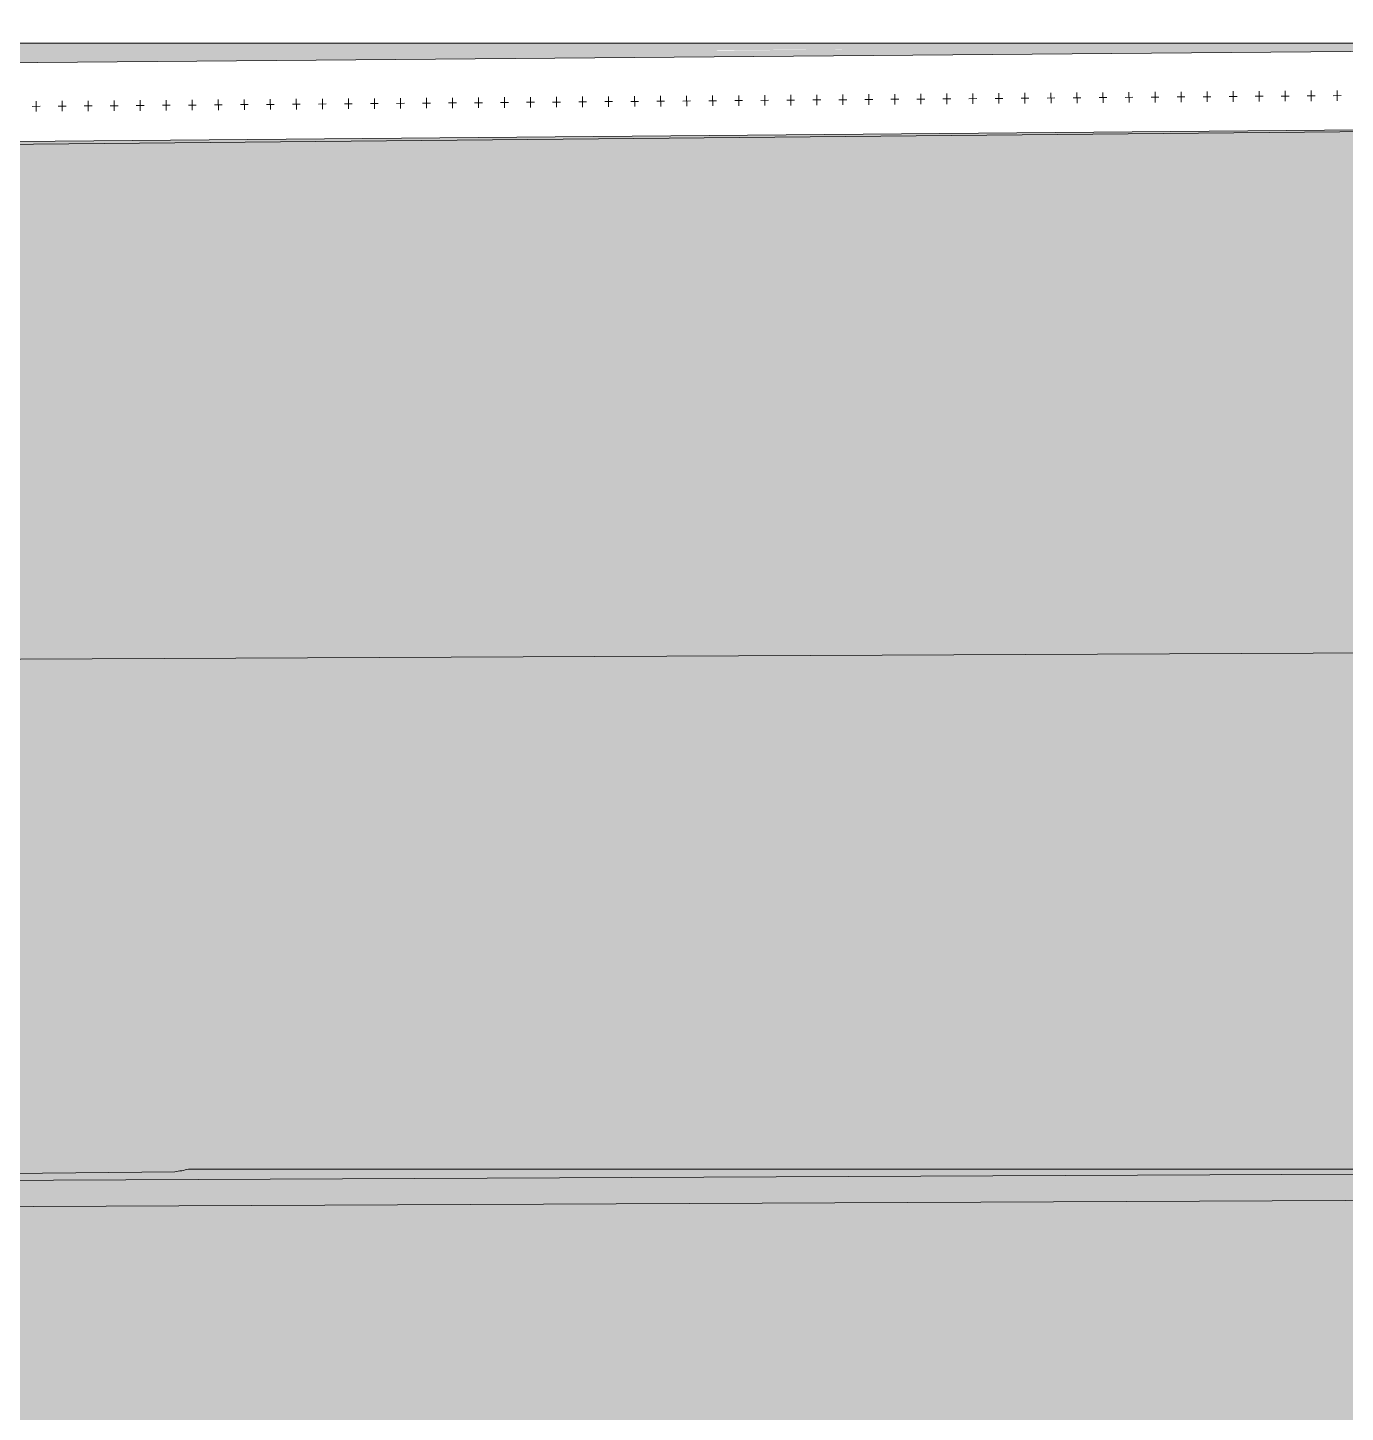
# Model space of a CAD drawing. Header units: millimetres. Extents: x 141848 to 1648660, y -465012 to -151356.
# Drawn here: x 461567 to 466618, y -276038 to -270728 of the extents above; entities that cross this region are included whole.
import ezdxf

# ---------------------------------------------------------------- set-up
doc = ezdxf.new("R2010")
doc.units = ezdxf.units.MM
doc.header["$MEASUREMENT"] = 0
doc.linetypes.add('Wipeout_Contour', pattern=[1000, 0, -1000])
for name, color, linetype in [('Divers - Dessin général', 7, 'Continuous'), ('Sols_ Dalles', 7, 'Continuous'), ('Structure - Murs extérieurs', 7, 'Continuous'), ('TopoAlt', 7, 'Continuous')]:
    doc.layers.add(name, color=color, linetype=linetype)

# ---------------------------------------------------------------- blocks, each defined once
blk = doc.blocks.new('Garde-corps_3_1')
at = {"color": 7, "linetype": 'Continuous', "lineweight": 5}
for p, q in [((463195.3, -270996.7), (463195.7, -271036.7)), ((463295.1, -270995.9), (463295.4, -271035.9)), ((463394.9, -270995.1), (463395.2, -271035.1)), ((463494.6, -270994.3), (463494.9, -271034.3)), ((463594.4, -270993.5), (463594.7, -271033.4)), ((463694.1, -270992.6), (463694.5, -271032.6)), ((463793.9, -270991.8), (463794.2, -271031.8)), ((463893.6, -270991), (463894, -271031)), ((463993.4, -270990.2), (463993.7, -271030.2)), ((464093.2, -270989.4), (464093.5, -271029.4)), ((464192.9, -270988.5), (464193.2, -271028.5)), ((464292.7, -270987.7), (464293, -271027.7)), ((464392.4, -270986.9), (464392.7, -271026.9)), ((464492.2, -270986.1), (464492.5, -271026.1)), ((464591.9, -270985.3), (464592.3, -271025.3)), ((464691.7, -270984.4), (464692, -271024.4)), ((464791.4, -270983.6), (464791.8, -271023.6)), ((464891.2, -270982.8), (464891.5, -271022.8)), ((464991, -270982), (464991.3, -271022)), ((465090.7, -270981.2), (465091, -271021.2)), ((465190.5, -270980.3), (465190.8, -271020.3)), ((465290.2, -270979.5), (465290.6, -271019.5)), ((465390, -270978.7), (465390.3, -271018.7)), ((465489.7, -270977.9), (465490.1, -271017.9)), ((465589.5, -270977.1), (465589.8, -271017.1)), ((465704.4, -270996.1), (465674.4, -270996.4)), ((465689.2, -270976.2), (465689.6, -271016.2)), ((465804.2, -270995.3), (465774.2, -270995.5)), ((465789, -270975.4), (465789.3, -271015.4)), ((465903.9, -270994.5), (465873.9, -270994.7)), ((465888.8, -270974.6), (465889.1, -271014.6)), ((466003.7, -270993.7), (465973.7, -270993.9)), ((465988.5, -270973.8), (465988.8, -271013.8)), ((466103.4, -270992.8), (466073.4, -270993.1)), ((466088.3, -270973), (466088.6, -271013)), ((466203.2, -270992), (466173.2, -270992.3)), ((466188, -270972.1), (466188.4, -271012.1)), ((466302.9, -270991.2), (466272.9, -270991.4)), ((466287.8, -270971.3), (466288.1, -271011.3)), ((466402.7, -270990.4), (466372.7, -270990.6)), ((466387.5, -270970.5), (466387.9, -271010.5)), ((466502.5, -270989.6), (466472.5, -270989.8)), ((466487.3, -270969.7), (466487.6, -271009.7)), ((466602.2, -270988.7), (466572.2, -270989)), ((466587.1, -270968.9), (466587.4, -271008.9)), ((461614.4, -271029.7), (461584.4, -271030)), ((461599.3, -271009.8), (461599.6, -271049.8)), ((461714.2, -271028.9), (461684.2, -271029.1)), ((461699, -271009), (461699.3, -271049)), ((461813.9, -271028.1), (461783.9, -271028.3)), ((461798.8, -271008.2), (461799.1, -271048.2)), ((461913.7, -271027.3), (461883.7, -271027.5)), ((461898.5, -271007.4), (461898.8, -271047.4)), ((462013.4, -271026.4), (461983.4, -271026.7)), ((461998.3, -271006.6), (461998.6, -271046.6)), ((462113.2, -271025.6), (462083.2, -271025.9)), ((462098, -271005.7), (462098.4, -271045.7)), ((462213, -271024.8), (462183, -271025)), ((462197.8, -271004.9), (462198.1, -271044.9)), ((462312.7, -271024), (462282.7, -271024.2)), ((462297.5, -271004.1), (462297.9, -271044.1)), ((462412.5, -271023.2), (462382.5, -271023.4)), ((462397.3, -271003.3), (462397.6, -271043.3)), ((462512.2, -271022.3), (462482.2, -271022.6)), ((462497.1, -271002.5), (462497.4, -271042.5)), ((462612, -271021.5), (462582, -271021.8)), ((462596.8, -271001.6), (462597.1, -271041.6)), ((462711.7, -271020.7), (462681.7, -271020.9)), ((462696.6, -271000.8), (462696.9, -271040.8)), ((462811.5, -271019.9), (462781.5, -271020.1)), ((462796.3, -271000), (462796.7, -271040)), ((462911.2, -271019.1), (462881.2, -271019.3)), ((462896.1, -270999.2), (462896.4, -271039.2)), ((463011, -271018.2), (462981, -271018.5)), ((462995.8, -270998.4), (462996.2, -271038.4)), ((463110.8, -271017.4), (463080.8, -271017.7)), ((463095.6, -270997.5), (463095.9, -271037.5)), ((463210.5, -271016.6), (463180.5, -271016.9)), ((463310.3, -271015.8), (463280.3, -271016)), ((463410, -271015), (463380, -271015.2)), ((463509.8, -271014.1), (463479.8, -271014.4)), ((463609.5, -271013.3), (463579.5, -271013.6)), ((463709.3, -271012.5), (463679.3, -271012.8)), ((463809, -271011.7), (463779.1, -271011.9)), ((463908.8, -271010.9), (463878.8, -271011.1)), ((464008.6, -271010), (463978.6, -271010.3)), ((464108.3, -271009.2), (464078.3, -271009.5)), ((464208.1, -271008.4), (464178.1, -271008.7)), ((464307.8, -271007.6), (464277.8, -271007.8)), ((464407.6, -271006.8), (464377.6, -271007)), ((464507.3, -271006), (464477.3, -271006.2)), ((464607.1, -271005.1), (464577.1, -271005.4)), ((464706.9, -271004.3), (464676.9, -271004.6)), ((464806.6, -271003.5), (464776.6, -271003.7)), ((464906.4, -271002.7), (464876.4, -271002.9)), ((465006.1, -271001.9), (464976.1, -271002.1)), ((465105.9, -271001), (465075.9, -271001.3)), ((465205.6, -271000.2), (465175.6, -271000.5)), ((465305.4, -270999.4), (465275.4, -270999.6)), ((465405.1, -270998.6), (465375.1, -270998.8)), ((465504.9, -270997.8), (465474.9, -270998)), ((465604.7, -270996.9), (465574.7, -270997.2))]:
    blk.add_line(p, q, dxfattribs=at)

msp = doc.modelspace()

# ---------------------------------------------------------------- hatches: boundary and pattern name
at = {"linetype": 'Continuous', "lineweight": 0, "true_color": 0x6f6f6f}
h = msp.add_hatch(color=8, dxfattribs=at)
h.paths.add_polyline_path([(360547.961, -275935.042), (360547.961, -295062.571), (487920.34, -293826.868), (487920.34, -270902.734), (487462.568, -270902.734), (472913.119, -271040.575), (472913.119, -163437.635), (371855.719, -163437.635), (371855.719, -271040.575), (371882.482, -271040.57), (371882.665, -272000.514, -0.40942736), (367883.201, -275935.042)])
h.paths.add_polyline_path([(377135.103, -260639.953), (373845.103, -260639.953), (373845.103, -248364.953), (373845.103, -243089.974), (373845.103, -242189.974), (377135.103, -242189.974)], flags=0)
h.paths.add_polyline_path([(415474.561, -260810.571), (380202.952, -260810.571), (380202.952, -230015.57), (380202.952, -193810.571), (380202.952, -171995.57), (431505.799, -171995.57), (464309.564, -171995.57), (464309.564, -262266.885), (436549.587, -262266.885), (436549.587, -189810.571), (412055.061, -189810.571), (412055.061, -201780.57), (412055.061, -204495.57), (415454.069, -204495.57), (415454.069, -208495.57), (415454.069, -218295.57), (405655.061, -218295.57), (405655.061, -222495.57), (415474.561, -222495.57)], flags=0)
h.paths.add_polyline_path([(381436.562, -269433.913, -0.09031866), (381558.292, -268727.623, -0.20144873), (382612.158, -267592.74, -0.10421145), (383417.525, -267415.055), (384017.498, -267409.371, -0.10404461), (384824.873, -267571.244, -0.23825546), (385983.776, -268953.318, -0.05518862), (386036.355, -269390.334), (386038.45, -269611.438), (386050.565, -270890.267), (385792.102, -271892.761, -0.26794919), (384069.602, -272909.124), (383469.629, -272914.808, -0.19371746), (382078.771, -272370.185, -0.07056876), (381728.183, -271931.262, -0.1316525), (381450.772, -270933.845)], flags=0)
h.paths.add_polyline_path([(392016.505, -273452.052), (392030.007, -267377.824, -0.3805567), (394016.505, -265609.826), (394094.233, -265609.826), (394094.233, -270609.826), (409094.233, -270609.826), (409094.233, -265609.826), (414055.71, -265609.826, -0.41421356), (415555.71, -267109.826), (415555.71, -273660.699, -0.34550161), (413836.804, -275433.432), (394027.271, -275599.002, -0.4157911), (392016.505, -273599.031)], flags=0)
h.paths.add_polyline_path([(424209.612, -271504.083, -0.13447393), (423930.467, -270484.937), (423930.467, -268984.937, -0.41421356), (425930.467, -266984.937), (426530.467, -266984.937, -0.41421356), (428530.467, -268984.937), (428530.467, -270484.937, -0.12882035), (428273.55, -271465.581, -0.27093629), (426530.467, -272484.937), (425930.467, -272484.937, -0.26498)], flags=0)
h.paths.add_polyline_path([(436562.206, -273329.325), (436569.468, -267730.336, -0.09856151), (436800.237, -266943.721), (436817.2, -266951.545, -0.258849), (438654.998, -265605.827), (438652.661, -265587.294), (439337.088, -265587.294), (439337.088, -265687.294), (439337.088, -270687.294), (469237.088, -270687.294), (469237.088, -265687.294), (470907.523, -265687.294), (472885.813, -265687.294), (472885.813, -267687.294), (472885.813, -271062.255, 0.00134576), (472885.842, -271073.021), (472896.728, -273095.233, -0.41421356), (470907.523, -275105.97), (462184.053, -275105.97, -0.00518896), (462130.957, -275116.103), (454147.511, -275196.191), (438770.531, -275253.24, -0.38655333), (436572.608, -273475.385, -0.02518922)], flags=0)
at = {"linetype": 'Continuous', "lineweight": 0, "true_color": 0x90b349}
msp.add_hatch(color=55, dxfattribs=at).paths.add_polyline_path([(469237.088, -270787.354), (439237.088, -270787.354), (439237.088, -273253.269), (469248.134, -273114.341), (469237.248, -271092.129), (469237.183, -271092.129, -0.00134576), (469237.103, -271062.255), (469237.088, -271062.255)])
at = {"layer": 'Sols_ Dalles', "linetype": 'Continuous', "lineweight": 0, "true_color": 0x2e271c}
msp.add_hatch(color=250, dxfattribs=at).paths.add_polyline_path([(436660.829, -273253.269, 0.4157911), (438671.595, -275253.24), (470808.586, -275105.97, 0.41421356), (472797.791, -273095.233), (472786.905, -271073.021, -0.00134576), (472786.876, -271062.255), (472786.876, -267687.294), (472786.876, -265687.294), (469237.088, -265687.294), (469237.088, -270787.292), (469237.248, -271092.129), (469248.134, -273114.341), (439237.088, -273253.269), (439237.088, -270687.294), (439237.088, -265687.294), (438660.829, -265687.294, 0.25884891), (436813.282, -267154.752, 0.09856162), (436660.829, -267920.633)])

# ---------------------------------------------------------------- linework, layer by layer
at = {"color": 9, "linetype": 'Continuous', "lineweight": 5}
msp.add_lwpolyline([(436572.608, -273475.385, 0.38655333), (438770.531, -275253.24), (454147.511, -275196.191), (462130.957, -275116.103, 0.00518896), (462184.053, -275105.97), (470907.523, -275105.97, 0.41421356), (472896.728, -273095.233), (472885.842, -271073.021, -0.00134576), (472885.813, -271062.255), (472885.813, -267687.294), (472885.813, -265687.294), (470907.523, -265687.294), (469237.088, -265687.294), (469237.088, -270687.294), (439337.088, -270687.294), (439337.088, -265687.294), (439337.088, -265587.294), (438652.661, -265587.294), (438654.998, -265605.827, 0.258849), (436817.2, -266951.545), (436800.237, -266943.721, 0.09856151), (436569.468, -267730.336), (436562.206, -273329.325, 0.02518922)], format="xyb", close=True, dxfattribs=at)
at = {"color": 7, "linetype": 'Continuous', "lineweight": 5}
msp.add_lwpolyline([(469237.088, -270787.354), (439237.088, -270787.354), (439237.088, -273253.269), (469248.134, -273114.341), (469237.248, -271092.129), (469237.183, -271092.129, -0.00134576), (469237.103, -271062.255), (469237.088, -271062.255)], format="xyb", close=True, dxfattribs=at)
at = {"color": 253, "linetype": 'Continuous', "lineweight": 5, "true_color": 0x9f9f9f, "flags": 128}
msp.add_lwpolyline([(469248.134, -273114.341), (439237.088, -273253.269)], dxfattribs=at)
at = {"layer": 'Sols_ Dalles', "color": 7, "linetype": 'Continuous', "lineweight": 5, "flags": 128}
msp.add_lwpolyline([(436660.829, -273253.269, 0.4157911), (438671.595, -275253.24), (470808.586, -275105.97, 0.41421356), (472797.791, -273095.233), (472786.905, -271073.021, -0.00134576), (472786.876, -271062.255), (472786.876, -267687.294), (472786.876, -265687.294), (469237.088, -265687.294), (469237.088, -270787.292), (469237.248, -271092.129), (469248.134, -273114.341), (439237.088, -273253.269), (439237.088, -270687.294), (439237.088, -265687.294), (438660.829, -265687.294, 0.25884891), (436813.282, -267154.752, 0.09856162), (436660.829, -267920.633)], format="xyb", close=True, dxfattribs=at)
at = {"layer": 'Sols_ Dalles', "color": 250, "linetype": 'Continuous', "lineweight": 5, "true_color": 0x1f1f1f}
msp.add_lwpolyline([(436660.829, -273253.269, 0.4157911), (438671.595, -275253.24), (470808.586, -275105.97, 0.41421356), (472797.791, -273095.233), (472786.905, -271073.021, -0.00134576), (472786.876, -271062.255), (472786.876, -267687.294), (472786.876, -265687.294), (469237.088, -265687.294), (469237.088, -270787.292), (469237.248, -271092.129), (469248.134, -273114.341), (439237.088, -273253.269), (439237.088, -270687.294), (439237.088, -265687.294), (438660.829, -265687.294, 0.25884891), (436813.282, -267154.752, 0.09856162), (436660.829, -267920.633)], format="xyb", close=True, dxfattribs=at)
at = {"layer": 'Structure - Murs extérieurs', "color": 7, "linetype": 'Continuous', "lineweight": 5}
for points in [[(470808.586, -275105.97), (438671.595, -275253.24)], [(438672.092, -275353.239), (470809.084, -275205.969)]]:
    msp.add_lwpolyline(points, dxfattribs=at)
at = {"layer": 'TopoAlt', "color": 190, "linetype": 'Continuous', "lineweight": 5, "true_color": 0x8002ff}
msp.add_lwpolyline([(464209.486, -271114.343), (472585.813, -271069.253)], dxfattribs=at)

# ---------------------------------------------------------------- next in the draw order: wipeouts: each hides what was drawn before it
at = {"color": 254, "linetype": 'Wipeout_Contour', "lineweight": 0, "ltscale": 1612734.526684011}
msp.add_wipeout([(464207.871, -270814.348), (464212.767, -270816.314), (464722.795, -270811.576)], dxfattribs=at).dxf.layer = 'TopoAlt'

# ---------------------------------------------------------------- next in the draw order: linework, layer by layer
at = {"layer": 'Structure - Murs extérieurs', "color": 7, "linetype": 'Continuous', "lineweight": 5}
msp.add_lwpolyline([(439237.088, -270787.292), (469237.088, -270787.292)], dxfattribs=at)
at = {"layer": 'TopoAlt', "color": 190, "linetype": 'Continuous', "lineweight": 5, "true_color": 0x8002ff}
msp.add_lwpolyline([(472585.867, -270769.248), (436746.476, -271071.504)], dxfattribs=at)

# ---------------------------------------------------------------- next in the draw order: wipeouts: each hides what was drawn before it
at = {"color": 254, "linetype": 'Wipeout_Contour', "lineweight": 0, "ltscale": 2117691.449904223}
msp.add_wipeout([(472585.867, -270769.248), (436746.471, -271070.502), (436748.136, -271379.892), (472585.813, -271069.253)], dxfattribs=at).dxf.layer = 'TopoAlt'

# ---------------------------------------------------------------- next in the draw order: hatches: boundary and pattern name
at = {"linetype": 'Continuous', "lineweight": 0, "true_color": 0xa7a7a7}
msp.add_hatch(color=253, dxfattribs=at).paths.add_polyline_path([(453558.776, -266063.202, 1), (463558.776, -266063.202, 1)])

# ---------------------------------------------------------------- next in the draw order: linework, layer by layer
at = {"layer": 'Divers - Dessin général', "color": 14, "linetype": 'Continuous', "lineweight": 5, "true_color": 0x990000}
msp.add_lwpolyline([(472905.195, -163437.635), (472885.813, -271067.638), (371555.907, -272027.634), (371538.537, -197317.635), (371535.195, -163437.635)], close=True, dxfattribs=at)
at = {"layer": 'Structure - Murs extérieurs', "color": 7, "linetype": 'Continuous', "lineweight": 5, "flags": 128}
for points in [[(469137.088, -270687.292), (439337.088, -270687.292), (439337.088, -265687.294), (439337.088, -265587.294), (439237.088, -265587.294), (438652.661, -265587.294, 0.25972716), (436720.906, -267116.457, 0.0985618), (436560.829, -267920.633), (436560.829, -273253.269, 0.41578544), (438672.092, -275353.239), (470809.084, -275205.969, 0.41421921)], [(470808.586, -275105.97), (438671.595, -275253.24, -0.4157911), (436660.829, -273253.269), (436660.829, -267920.633, -0.09856162), (436813.282, -267154.752, -0.2588489), (438660.829, -265687.294), (439237.088, -265687.294), (439237.088, -270687.292), (439237.088, -270787.292), (439337.088, -270787.292), (469137.088, -270787.292)]]:
    msp.add_lwpolyline(points, format="xyb", dxfattribs=at)
at = {"layer": 'TopoAlt', "color": 7, "linetype": 'Continuous', "lineweight": 5, "flags": 128}
msp.add_lwpolyline([(472585.867, -270769.248), (436746.471, -271070.502), (436748.136, -271379.892), (472585.813, -271069.253)], close=True, dxfattribs=at)

# ---------------------------------------------------------------- next in the draw order: block references
at = {"color": 7, "linetype": 'Continuous', "lineweight": 5}
msp.add_blockref('Garde-corps_3_1', (0, 0), dxfattribs=at)

doc.saveas('drawing.dxf')
